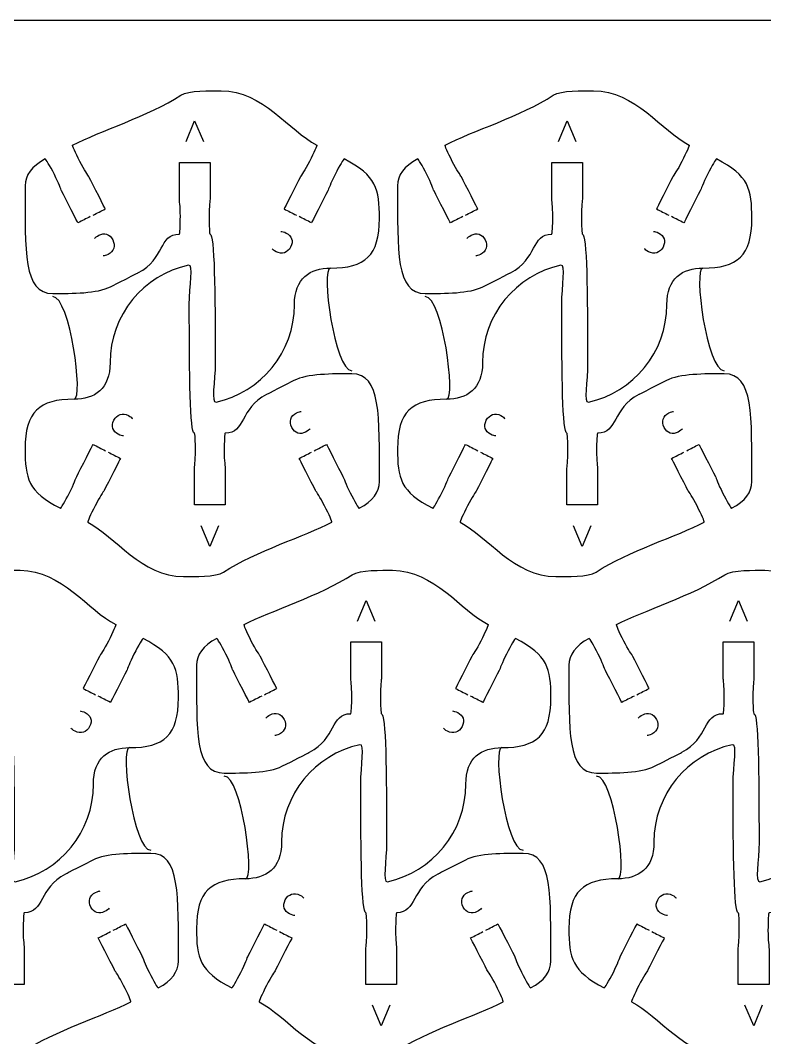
# Model space of a CAD drawing. Extents: x 0 to 300, y 0 to 300.
# Drawn here: x 77.8 to 150.5, y 200.8 to 300.1 of the extents above; entities that cross this region are included whole.
import ezdxf

# ---------------------------------------------------------------- set-up
doc = ezdxf.new("R2010")
doc.units = 0
doc.header["$MEASUREMENT"] = 0
doc.layers.add('DEFAULT', color=7, linetype='CONTINUOUS')

msp = doc.modelspace()

# ---------------------------------------------------------------- linework, layer by layer
at = {"layer": 'DEFAULT', "color": 1}
msp.add_lwpolyline([(294.852, 300.1), (5.151, 300.1)], dxfattribs=at)
at = {"layer": 'DEFAULT', "color": 250}
for points in [[(94.009, 288.27), (94.847, 290.29), (95.701, 288.27)], [(130.352, 288.27), (131.19, 290.29), (132.043, 288.27)], [(97.177, 250.788), (96.34, 248.767), (95.487, 250.788)], [(133.52, 250.788), (132.682, 248.767), (131.829, 250.788)], [(110.737, 241.479), (111.575, 243.5), (112.428, 241.479)], [(147.08, 241.479), (147.917, 243.5), (148.771, 241.479)], [(113.905, 203.996), (113.067, 201.975), (112.214, 203.996)], [(150.247, 203.996), (149.409, 201.975), (148.556, 203.996)]]:
    msp.add_lwpolyline(points, dxfattribs=at)
at = {"layer": 'DEFAULT', "color": 1}
for points, knots in [([(84.933, 281.089), (85.333, 281.293), (85.733, 281.498), (86.133, 281.703), (86.133, 281.703), (84.937, 284.038), (84.538, 284.821), (84.461, 284.976), (84.094, 285.47), (83.653, 286.331), (83.215, 287.195), (82.898, 287.908), (82.947, 287.936), (85.618, 289.302), (90.355, 290.759), (93.509, 292.794), (94.264, 293.284), (96.388, 293.235), (97.429, 293.235), (101.503, 293.235), (104.093, 289.302), (106.763, 287.936), (106.813, 287.908), (106.499, 287.195), (106.054, 286.331), (105.617, 285.47), (105.25, 284.976), (105.172, 284.821), (104.773, 284.038), (103.578, 281.703), (103.578, 281.703), (103.977, 281.498), (104.377, 281.293), (104.777, 281.089)], [0, 0, 0, 0, 3.819372, 3.819372, 3.819372, 4.819372, 4.819372, 4.819372, 5.819372, 5.819372, 5.819372, 6.819372, 6.819372, 6.819372, 7.819372, 7.819372, 7.819372, 8.819372, 8.819372, 8.819372, 9.819372, 9.819372, 9.819372, 10.819372, 10.819372, 10.819372, 11.819372, 11.819372, 11.819372, 12.819372, 12.819372, 12.819372, 16.638743, 16.638743, 16.638743, 16.638743]), ([(121.276, 281.089), (121.676, 281.293), (122.075, 281.498), (122.475, 281.703), (122.475, 281.703), (121.279, 284.038), (120.881, 284.821), (120.803, 284.976), (120.436, 285.47), (119.995, 286.331), (119.558, 287.195), (119.24, 287.908), (119.29, 287.936), (121.96, 289.302), (126.698, 290.759), (129.852, 292.794), (130.607, 293.284), (132.73, 293.235), (133.771, 293.235), (137.846, 293.235), (140.435, 289.302), (143.106, 287.936), (143.155, 287.908), (142.841, 287.195), (142.396, 286.331), (141.959, 285.47), (141.592, 284.976), (141.515, 284.821), (141.116, 284.038), (139.92, 281.703), (139.92, 281.703), (140.32, 281.498), (140.72, 281.293), (141.119, 281.089)], [0, 0, 0, 0, 3.819372, 3.819372, 3.819372, 4.819372, 4.819372, 4.819372, 5.819372, 5.819372, 5.819372, 6.819372, 6.819372, 6.819372, 7.819372, 7.819372, 7.819372, 8.819372, 8.819372, 8.819372, 9.819372, 9.819372, 9.819372, 10.819372, 10.819372, 10.819372, 11.819372, 11.819372, 11.819372, 12.819372, 12.819372, 12.819372, 16.638743, 16.638743, 16.638743, 16.638743]), ([(84.665, 280.951), (84.264, 280.747), (83.863, 280.542), (83.462, 280.337), (83.462, 280.337), (82.266, 282.676), (81.868, 283.452), (81.79, 283.608), (81.6, 284.197), (81.162, 285.058), (80.721, 285.918), (80.326, 286.596), (80.277, 286.571), (78.933, 285.883), (78.308, 284.969), (78.308, 283.964), (78.308, 277.491), (78.121, 273.448), (81.007, 273.448), (82.915, 273.448), (85.342, 273.444), (86.648, 274.104), (89.318, 275.466), (89.318, 275.469), (89.318, 275.469), (91.989, 276.834), (91.329, 279.237), (93.358, 279.237), (93.411, 279.237), (93.456, 280.02), (93.456, 280.987), (93.456, 281.957), (93.358, 282.563), (93.358, 282.74), (93.358, 283.906), (93.358, 285.073), (93.358, 286.239), (94.357, 286.239), (95.357, 286.239), (96.356, 286.239), (96.356, 285.073), (96.356, 283.906), (96.356, 282.74), (96.356, 282.563), (96.257, 281.957), (96.257, 280.987), (96.257, 280.02), (96.3, 279.237), (96.356, 279.237), (96.79, 279.237), (96.857, 273.631), (96.857, 266.699), (96.857, 264.854), (96.416, 262.748), (96.945, 262.847), (101.316, 263.806), (104.587, 267.697), (104.587, 272.354), (104.587, 274.958), (106.125, 275.928), (108.107, 275.928), (111.49, 275.928), (112.884, 277.155), (112.884, 280.778), (112.884, 283.632), (112.609, 284.948), (109.437, 286.571), (109.388, 286.596), (108.993, 285.918), (108.548, 285.058), (108.111, 284.197), (107.92, 283.608), (107.843, 283.456), (107.444, 282.676), (106.248, 280.337), (106.248, 280.337), (105.848, 280.542), (105.448, 280.747), (105.049, 280.951)], [0, 0, 0, 0, 3.828276, 3.828276, 3.828276, 4.828276, 4.828276, 4.828276, 5.828276, 5.828276, 5.828276, 6.828276, 6.828276, 6.828276, 7.828276, 7.828276, 7.828276, 8.828276, 8.828276, 8.828276, 9.828276, 9.828276, 9.828276, 10.828276, 10.828276, 10.828276, 11.828276, 11.828276, 11.828276, 12.828276, 12.828276, 12.828276, 13.828276, 13.828276, 13.828276, 23.748276, 23.748276, 23.748276, 32.248276, 32.248276, 32.248276, 42.168276, 42.168276, 42.168276, 43.168276, 43.168276, 43.168276, 44.168276, 44.168276, 44.168276, 45.168276, 45.168276, 45.168276, 46.168276, 46.168276, 46.168276, 47.168276, 47.168276, 47.168276, 48.168276, 48.168276, 48.168276, 49.168276, 49.168276, 49.168276, 50.168276, 50.168276, 50.168276, 51.168276, 51.168276, 51.168276, 52.168276, 52.168276, 52.168276, 53.168276, 53.168276, 53.168276, 56.987648, 56.987648, 56.987648, 56.987648]), ([(121.008, 280.951), (120.607, 280.747), (120.206, 280.542), (119.805, 280.337), (119.805, 280.337), (118.609, 282.676), (118.21, 283.452), (118.132, 283.608), (117.942, 284.197), (117.504, 285.058), (117.064, 285.918), (116.668, 286.596), (116.619, 286.571), (115.275, 285.883), (114.651, 284.969), (114.651, 283.964), (114.651, 277.491), (114.464, 273.448), (117.349, 273.448), (119.258, 273.448), (121.685, 273.444), (122.99, 274.104), (125.661, 275.466), (125.661, 275.469), (125.661, 275.469), (128.331, 276.834), (127.672, 279.237), (129.7, 279.237), (129.753, 279.237), (129.799, 280.02), (129.799, 280.987), (129.799, 281.957), (129.7, 282.563), (129.7, 282.74), (129.7, 283.906), (129.7, 285.073), (129.7, 286.239), (130.7, 286.239), (131.699, 286.239), (132.699, 286.239), (132.699, 285.073), (132.699, 283.906), (132.699, 282.74), (132.699, 282.563), (132.6, 281.957), (132.6, 280.987), (132.6, 280.02), (132.642, 279.237), (132.699, 279.237), (133.133, 279.237), (133.2, 273.631), (133.2, 266.699), (133.2, 264.854), (132.759, 262.748), (133.288, 262.847), (137.659, 263.806), (140.929, 267.697), (140.929, 272.354), (140.929, 274.958), (142.467, 275.928), (144.45, 275.928), (147.833, 275.928), (149.226, 277.155), (149.226, 280.778), (149.226, 283.632), (148.951, 284.948), (145.78, 286.571), (145.73, 286.596), (145.335, 285.918), (144.891, 285.058), (144.453, 284.197), (144.263, 283.608), (144.185, 283.456), (143.786, 282.676), (142.591, 280.337), (142.591, 280.337), (142.191, 280.542), (141.791, 280.747), (141.391, 280.951)], [0, 0, 0, 0, 3.828276, 3.828276, 3.828276, 4.828276, 4.828276, 4.828276, 5.828276, 5.828276, 5.828276, 6.828276, 6.828276, 6.828276, 7.828276, 7.828276, 7.828276, 8.828276, 8.828276, 8.828276, 9.828276, 9.828276, 9.828276, 10.828276, 10.828276, 10.828276, 11.828276, 11.828276, 11.828276, 12.828276, 12.828276, 12.828276, 13.828276, 13.828276, 13.828276, 23.748276, 23.748276, 23.748276, 32.248276, 32.248276, 32.248276, 42.168276, 42.168276, 42.168276, 43.168276, 43.168276, 43.168276, 44.168276, 44.168276, 44.168276, 45.168276, 45.168276, 45.168276, 46.168276, 46.168276, 46.168276, 47.168276, 47.168276, 47.168276, 48.168276, 48.168276, 48.168276, 49.168276, 49.168276, 49.168276, 50.168276, 50.168276, 50.168276, 51.168276, 51.168276, 51.168276, 52.168276, 52.168276, 52.168276, 53.168276, 53.168276, 53.168276, 56.987648, 56.987648, 56.987648, 56.987648]), ([(106.523, 258.109), (106.924, 258.314), (107.325, 258.518), (107.726, 258.723), (107.726, 258.723), (108.922, 256.38), (109.321, 255.604), (109.398, 255.449), (109.589, 254.863), (110.026, 254.003), (110.467, 253.142), (110.862, 252.461), (110.912, 252.489), (112.256, 253.174), (112.88, 254.087), (112.88, 255.096), (112.88, 261.566), (113.067, 265.613), (110.182, 265.613), (108.27, 265.613), (105.846, 265.616), (104.541, 264.953), (101.874, 263.595), (101.87, 263.588), (101.87, 263.588), (99.2, 262.222), (99.859, 259.823), (97.831, 259.823), (97.778, 259.823), (97.732, 259.04), (97.732, 258.074), (97.732, 257.104), (97.831, 256.497), (97.831, 256.32), (97.831, 255.154), (97.831, 253.987), (97.831, 252.821), (96.831, 252.821), (95.832, 252.821), (94.832, 252.821), (94.832, 253.987), (94.832, 255.154), (94.832, 256.32), (94.832, 256.497), (94.931, 257.104), (94.931, 258.074), (94.931, 259.04), (94.889, 259.823), (94.832, 259.823), (94.398, 259.823), (94.331, 265.429), (94.331, 272.361), (94.331, 274.206), (94.772, 276.312), (94.243, 276.213), (89.872, 275.254), (86.602, 271.363), (86.602, 266.706), (86.602, 264.103), (85.064, 263.129), (83.081, 263.129), (79.698, 263.129), (78.305, 261.901), (78.305, 258.282), (78.305, 255.424), (78.58, 254.112), (81.751, 252.489), (81.801, 252.461), (82.196, 253.142), (82.64, 253.999), (83.078, 254.863), (83.265, 255.449), (83.342, 255.604), (83.741, 256.38), (84.94, 258.723), (84.94, 258.723), (85.341, 258.517), (85.742, 258.311), (86.143, 258.105)], [0, 0, 0, 0, 3.828276, 3.828276, 3.828276, 4.828276, 4.828276, 4.828276, 5.828276, 5.828276, 5.828276, 6.828276, 6.828276, 6.828276, 7.828276, 7.828276, 7.828276, 8.828276, 8.828276, 8.828276, 9.828276, 9.828276, 9.828276, 10.828276, 10.828276, 10.828276, 11.828276, 11.828276, 11.828276, 12.828276, 12.828276, 12.828276, 13.828276, 13.828276, 13.828276, 23.748276, 23.748276, 23.748276, 32.248276, 32.248276, 32.248276, 42.168276, 42.168276, 42.168276, 43.168276, 43.168276, 43.168276, 44.168276, 44.168276, 44.168276, 45.168276, 45.168276, 45.168276, 46.168276, 46.168276, 46.168276, 47.168276, 47.168276, 47.168276, 48.168276, 48.168276, 48.168276, 49.168276, 49.168276, 49.168276, 50.168276, 50.168276, 50.168276, 51.168276, 51.168276, 51.168276, 52.168276, 52.168276, 52.168276, 53.168276, 53.168276, 53.168276, 57.001108, 57.001108, 57.001108, 57.001108]), ([(142.866, 258.109), (143.267, 258.314), (143.668, 258.518), (144.069, 258.723), (144.069, 258.723), (145.265, 256.38), (145.663, 255.604), (145.741, 255.449), (145.931, 254.863), (146.369, 254.003), (146.81, 253.142), (147.205, 252.461), (147.254, 252.489), (148.598, 253.174), (149.223, 254.087), (149.223, 255.096), (149.223, 261.566), (149.41, 265.613), (146.524, 265.613), (144.612, 265.613), (142.188, 265.616), (140.883, 264.953), (138.216, 263.595), (138.213, 263.588), (138.213, 263.588), (135.542, 262.222), (136.202, 259.823), (134.173, 259.823), (134.12, 259.823), (134.074, 259.04), (134.074, 258.074), (134.074, 257.104), (134.173, 256.497), (134.173, 256.32), (134.173, 255.154), (134.173, 253.987), (134.173, 252.821), (133.174, 252.821), (132.174, 252.821), (131.175, 252.821), (131.175, 253.987), (131.175, 255.154), (131.175, 256.32), (131.175, 256.497), (131.273, 257.104), (131.273, 258.074), (131.273, 259.04), (131.231, 259.823), (131.175, 259.823), (130.741, 259.823), (130.674, 265.429), (130.674, 272.361), (130.674, 274.206), (131.115, 276.312), (130.585, 276.213), (126.215, 275.254), (122.944, 271.363), (122.944, 266.706), (122.944, 264.103), (121.406, 263.129), (119.424, 263.129), (116.04, 263.129), (114.647, 261.901), (114.647, 258.282), (114.647, 255.424), (114.922, 254.112), (118.094, 252.489), (118.143, 252.461), (118.538, 253.142), (118.983, 253.999), (119.42, 254.863), (119.607, 255.449), (119.685, 255.604), (120.083, 256.38), (121.283, 258.723), (121.283, 258.723), (121.684, 258.517), (122.085, 258.311), (122.486, 258.105)], [0, 0, 0, 0, 3.828276, 3.828276, 3.828276, 4.828276, 4.828276, 4.828276, 5.828276, 5.828276, 5.828276, 6.828276, 6.828276, 6.828276, 7.828276, 7.828276, 7.828276, 8.828276, 8.828276, 8.828276, 9.828276, 9.828276, 9.828276, 10.828276, 10.828276, 10.828276, 11.828276, 11.828276, 11.828276, 12.828276, 12.828276, 12.828276, 13.828276, 13.828276, 13.828276, 23.748276, 23.748276, 23.748276, 32.248276, 32.248276, 32.248276, 42.168276, 42.168276, 42.168276, 43.168276, 43.168276, 43.168276, 44.168276, 44.168276, 44.168276, 45.168276, 45.168276, 45.168276, 46.168276, 46.168276, 46.168276, 47.168276, 47.168276, 47.168276, 48.168276, 48.168276, 48.168276, 49.168276, 49.168276, 49.168276, 50.168276, 50.168276, 50.168276, 51.168276, 51.168276, 51.168276, 52.168276, 52.168276, 52.168276, 53.168276, 53.168276, 53.168276, 57.001108, 57.001108, 57.001108, 57.001108]), ([(86.411, 257.971), (86.811, 257.766), (87.211, 257.56), (87.611, 257.354), (87.611, 257.354), (86.415, 255.019), (86.016, 254.235), (85.939, 254.08), (85.572, 253.586), (85.134, 252.726), (84.69, 251.861), (84.376, 251.149), (84.422, 251.12), (87.096, 249.755), (89.685, 245.822), (93.76, 245.822), (94.8, 245.822), (96.924, 245.776), (97.679, 246.263), (100.833, 248.298), (105.571, 249.755), (108.241, 251.12), (108.291, 251.149), (107.973, 251.861), (107.536, 252.726), (107.095, 253.586), (106.728, 254.08), (106.65, 254.235), (106.252, 255.019), (105.052, 257.354), (105.052, 257.354), (105.453, 257.56), (105.854, 257.766), (106.255, 257.971)], [0, 0, 0, 0, 3.823938, 3.823938, 3.823938, 4.823938, 4.823938, 4.823938, 5.823938, 5.823938, 5.823938, 6.823938, 6.823938, 6.823938, 7.823938, 7.823938, 7.823938, 8.823938, 8.823938, 8.823938, 9.823938, 9.823938, 9.823938, 10.823938, 10.823938, 10.823938, 11.823938, 11.823938, 11.823938, 12.823938, 12.823938, 12.823938, 16.65677, 16.65677, 16.65677, 16.65677]), ([(122.754, 257.971), (123.154, 257.766), (123.553, 257.56), (123.953, 257.354), (123.953, 257.354), (122.757, 255.019), (122.359, 254.235), (122.281, 254.08), (121.914, 253.586), (121.477, 252.726), (121.032, 251.861), (120.718, 251.149), (120.764, 251.12), (123.438, 249.755), (126.028, 245.822), (130.102, 245.822), (131.143, 245.822), (133.267, 245.776), (134.022, 246.263), (137.175, 248.298), (141.913, 249.755), (144.584, 251.12), (144.633, 251.149), (144.316, 251.861), (143.878, 252.726), (143.437, 253.586), (143.07, 254.08), (142.993, 254.235), (142.594, 255.019), (141.395, 257.354), (141.395, 257.354), (141.796, 257.56), (142.197, 257.766), (142.598, 257.971)], [0, 0, 0, 0, 3.823938, 3.823938, 3.823938, 4.823938, 4.823938, 4.823938, 5.823938, 5.823938, 5.823938, 6.823938, 6.823938, 6.823938, 7.823938, 7.823938, 7.823938, 8.823938, 8.823938, 8.823938, 9.823938, 9.823938, 9.823938, 10.823938, 10.823938, 10.823938, 11.823938, 11.823938, 11.823938, 12.823938, 12.823938, 12.823938, 16.65677, 16.65677, 16.65677, 16.65677]), ([(65.319, 234.298), (65.718, 234.502), (66.118, 234.707), (66.518, 234.911), (66.518, 234.911), (65.322, 237.247), (64.923, 238.03), (64.846, 238.185), (64.479, 238.679), (64.038, 239.54), (63.601, 240.404), (63.283, 241.117), (63.332, 241.145), (66.003, 242.51), (70.741, 243.967), (73.895, 246.003), (74.65, 246.493), (76.773, 246.444), (77.814, 246.444), (81.889, 246.444), (84.478, 242.51), (87.148, 241.145), (87.198, 241.117), (86.884, 240.404), (86.439, 239.54), (86.002, 238.679), (85.635, 238.185), (85.557, 238.03), (85.159, 237.247), (83.963, 234.911), (83.963, 234.911), (84.363, 234.707), (84.762, 234.502), (85.162, 234.298)], [0, 0, 0, 0, 3.819372, 3.819372, 3.819372, 4.819372, 4.819372, 4.819372, 5.819372, 5.819372, 5.819372, 6.819372, 6.819372, 6.819372, 7.819372, 7.819372, 7.819372, 8.819372, 8.819372, 8.819372, 9.819372, 9.819372, 9.819372, 10.819372, 10.819372, 10.819372, 11.819372, 11.819372, 11.819372, 12.819372, 12.819372, 12.819372, 16.638743, 16.638743, 16.638743, 16.638743]), ([(101.661, 234.298), (102.061, 234.502), (102.461, 234.707), (102.86, 234.911), (102.86, 234.911), (101.664, 237.247), (101.266, 238.03), (101.188, 238.185), (100.821, 238.679), (100.38, 239.54), (99.943, 240.404), (99.625, 241.117), (99.675, 241.145), (102.345, 242.51), (107.083, 243.967), (110.237, 246.003), (110.992, 246.493), (113.116, 246.444), (114.156, 246.444), (118.231, 246.444), (120.82, 242.51), (123.491, 241.145), (123.54, 241.117), (123.226, 240.404), (122.782, 239.54), (122.344, 238.679), (121.977, 238.185), (121.9, 238.03), (121.501, 237.247), (120.305, 234.911), (120.305, 234.911), (120.705, 234.707), (121.105, 234.502), (121.505, 234.298)], [0, 0, 0, 0, 3.819372, 3.819372, 3.819372, 4.819372, 4.819372, 4.819372, 5.819372, 5.819372, 5.819372, 6.819372, 6.819372, 6.819372, 7.819372, 7.819372, 7.819372, 8.819372, 8.819372, 8.819372, 9.819372, 9.819372, 9.819372, 10.819372, 10.819372, 10.819372, 11.819372, 11.819372, 11.819372, 12.819372, 12.819372, 12.819372, 16.638743, 16.638743, 16.638743, 16.638743]), ([(138.003, 234.298), (138.403, 234.502), (138.803, 234.707), (139.203, 234.911), (139.203, 234.911), (138.007, 237.247), (137.608, 238.03), (137.531, 238.185), (137.164, 238.679), (136.723, 239.54), (136.285, 240.404), (135.968, 241.117), (136.017, 241.145), (138.688, 242.51), (143.426, 243.967), (146.579, 246.003), (147.334, 246.493), (149.458, 246.444), (150.499, 246.444), (154.573, 246.444), (157.163, 242.51), (159.833, 241.145), (159.883, 241.117), (159.569, 240.404), (159.124, 239.54), (158.687, 238.679), (158.32, 238.185), (158.242, 238.03), (157.844, 237.247), (156.648, 234.911), (156.648, 234.911), (157.047, 234.707), (157.447, 234.502), (157.847, 234.298)], [0, 0, 0, 0, 3.819372, 3.819372, 3.819372, 4.819372, 4.819372, 4.819372, 5.819372, 5.819372, 5.819372, 6.819372, 6.819372, 6.819372, 7.819372, 7.819372, 7.819372, 8.819372, 8.819372, 8.819372, 9.819372, 9.819372, 9.819372, 10.819372, 10.819372, 10.819372, 11.819372, 11.819372, 11.819372, 12.819372, 12.819372, 12.819372, 16.638743, 16.638743, 16.638743, 16.638743]), ([(65.05, 234.16), (64.649, 233.955), (64.248, 233.751), (63.847, 233.546), (63.847, 233.546), (62.652, 235.885), (62.253, 236.661), (62.175, 236.816), (61.985, 237.406), (61.547, 238.266), (61.106, 239.127), (60.711, 239.804), (60.662, 239.78), (59.318, 239.092), (58.693, 238.178), (58.693, 237.173), (58.693, 230.699), (58.506, 226.656), (61.392, 226.656), (63.301, 226.656), (65.728, 226.653), (67.033, 227.313), (69.704, 228.674), (69.704, 228.678), (69.704, 228.678), (72.374, 230.043), (71.714, 232.446), (73.743, 232.446), (73.796, 232.446), (73.842, 233.229), (73.842, 234.195), (73.842, 235.165), (73.743, 235.772), (73.743, 235.949), (73.743, 237.115), (73.743, 238.282), (73.743, 239.448), (74.742, 239.448), (75.742, 239.448), (76.741, 239.448), (76.741, 238.282), (76.741, 237.115), (76.741, 235.949), (76.741, 235.772), (76.643, 235.165), (76.643, 234.195), (76.643, 233.229), (76.685, 232.446), (76.741, 232.446), (77.175, 232.446), (77.242, 226.84), (77.242, 219.908), (77.242, 218.063), (76.801, 215.957), (77.331, 216.055), (81.702, 217.015), (84.972, 220.906), (84.972, 225.563), (84.972, 228.166), (86.51, 229.136), (88.493, 229.136), (91.876, 229.136), (93.269, 230.364), (93.269, 233.987), (93.269, 236.841), (92.994, 238.157), (89.822, 239.78), (89.773, 239.804), (89.378, 239.127), (88.933, 238.266), (88.496, 237.406), (88.306, 236.816), (88.228, 236.665), (87.829, 235.885), (86.633, 233.546), (86.633, 233.546), (86.234, 233.751), (85.834, 233.955), (85.434, 234.16)], [0, 0, 0, 0, 3.828276, 3.828276, 3.828276, 4.828276, 4.828276, 4.828276, 5.828276, 5.828276, 5.828276, 6.828276, 6.828276, 6.828276, 7.828276, 7.828276, 7.828276, 8.828276, 8.828276, 8.828276, 9.828276, 9.828276, 9.828276, 10.828276, 10.828276, 10.828276, 11.828276, 11.828276, 11.828276, 12.828276, 12.828276, 12.828276, 13.828276, 13.828276, 13.828276, 23.748276, 23.748276, 23.748276, 32.248276, 32.248276, 32.248276, 42.168276, 42.168276, 42.168276, 43.168276, 43.168276, 43.168276, 44.168276, 44.168276, 44.168276, 45.168276, 45.168276, 45.168276, 46.168276, 46.168276, 46.168276, 47.168276, 47.168276, 47.168276, 48.168276, 48.168276, 48.168276, 49.168276, 49.168276, 49.168276, 50.168276, 50.168276, 50.168276, 51.168276, 51.168276, 51.168276, 52.168276, 52.168276, 52.168276, 53.168276, 53.168276, 53.168276, 56.987648, 56.987648, 56.987648, 56.987648]), ([(101.393, 234.16), (100.992, 233.955), (100.591, 233.751), (100.19, 233.546), (100.19, 233.546), (98.994, 235.885), (98.595, 236.661), (98.518, 236.816), (98.327, 237.406), (97.89, 238.266), (97.449, 239.127), (97.054, 239.804), (97.004, 239.78), (95.66, 239.092), (95.036, 238.178), (95.036, 237.173), (95.036, 230.699), (94.849, 226.656), (97.735, 226.656), (99.643, 226.656), (102.07, 226.653), (103.375, 227.313), (106.046, 228.674), (106.046, 228.678), (106.046, 228.678), (108.716, 230.043), (108.057, 232.446), (110.085, 232.446), (110.138, 232.446), (110.184, 233.229), (110.184, 234.195), (110.184, 235.165), (110.085, 235.772), (110.085, 235.949), (110.085, 237.115), (110.085, 238.282), (110.085, 239.448), (111.085, 239.448), (112.084, 239.448), (113.084, 239.448), (113.084, 238.282), (113.084, 237.115), (113.084, 235.949), (113.084, 235.772), (112.985, 235.165), (112.985, 234.195), (112.985, 233.229), (113.027, 232.446), (113.084, 232.446), (113.518, 232.446), (113.585, 226.84), (113.585, 219.908), (113.585, 218.063), (113.144, 215.957), (113.673, 216.055), (118.044, 217.015), (121.314, 220.906), (121.314, 225.563), (121.314, 228.166), (122.852, 229.136), (124.835, 229.136), (128.218, 229.136), (129.612, 230.364), (129.612, 233.987), (129.612, 236.841), (129.336, 238.157), (126.165, 239.78), (126.115, 239.804), (125.72, 239.127), (125.276, 238.266), (124.838, 237.406), (124.648, 236.816), (124.57, 236.665), (124.172, 235.885), (122.976, 233.546), (122.976, 233.546), (122.576, 233.751), (122.176, 233.955), (121.776, 234.16)], [0, 0, 0, 0, 3.828276, 3.828276, 3.828276, 4.828276, 4.828276, 4.828276, 5.828276, 5.828276, 5.828276, 6.828276, 6.828276, 6.828276, 7.828276, 7.828276, 7.828276, 8.828276, 8.828276, 8.828276, 9.828276, 9.828276, 9.828276, 10.828276, 10.828276, 10.828276, 11.828276, 11.828276, 11.828276, 12.828276, 12.828276, 12.828276, 13.828276, 13.828276, 13.828276, 23.748276, 23.748276, 23.748276, 32.248276, 32.248276, 32.248276, 42.168276, 42.168276, 42.168276, 43.168276, 43.168276, 43.168276, 44.168276, 44.168276, 44.168276, 45.168276, 45.168276, 45.168276, 46.168276, 46.168276, 46.168276, 47.168276, 47.168276, 47.168276, 48.168276, 48.168276, 48.168276, 49.168276, 49.168276, 49.168276, 50.168276, 50.168276, 50.168276, 51.168276, 51.168276, 51.168276, 52.168276, 52.168276, 52.168276, 53.168276, 53.168276, 53.168276, 56.987648, 56.987648, 56.987648, 56.987648]), ([(137.735, 234.16), (137.334, 233.955), (136.933, 233.751), (136.532, 233.546), (136.532, 233.546), (135.336, 235.885), (134.938, 236.661), (134.86, 236.816), (134.67, 237.406), (134.232, 238.266), (133.791, 239.127), (133.396, 239.804), (133.347, 239.78), (132.003, 239.092), (131.378, 238.178), (131.378, 237.173), (131.378, 230.699), (131.191, 226.656), (134.077, 226.656), (135.985, 226.656), (138.413, 226.653), (139.718, 227.313), (142.388, 228.674), (142.388, 228.678), (142.388, 228.678), (145.059, 230.043), (144.399, 232.446), (146.428, 232.446), (146.481, 232.446), (146.526, 233.229), (146.526, 234.195), (146.526, 235.165), (146.428, 235.772), (146.428, 235.949), (146.428, 237.115), (146.428, 238.282), (146.428, 239.448), (147.427, 239.448), (148.427, 239.448), (149.426, 239.448), (149.426, 238.282), (149.426, 237.115), (149.426, 235.949), (149.426, 235.772), (149.328, 235.165), (149.328, 234.195), (149.328, 233.229), (149.37, 232.446), (149.426, 232.446), (149.86, 232.446), (149.927, 226.84), (149.927, 219.908), (149.927, 218.063), (149.486, 215.957), (150.015, 216.055), (154.386, 217.015), (157.657, 220.906), (157.657, 225.563), (157.657, 228.166), (159.195, 229.136), (161.177, 229.136), (164.56, 229.136), (165.954, 230.364), (165.954, 233.987), (165.954, 236.841), (165.679, 238.157), (162.507, 239.78), (162.458, 239.804), (162.063, 239.127), (161.618, 238.266), (161.181, 237.406), (160.99, 236.816), (160.913, 236.665), (160.514, 235.885), (159.318, 233.546), (159.318, 233.546), (158.918, 233.751), (158.519, 233.955), (158.119, 234.16)], [0, 0, 0, 0, 3.828276, 3.828276, 3.828276, 4.828276, 4.828276, 4.828276, 5.828276, 5.828276, 5.828276, 6.828276, 6.828276, 6.828276, 7.828276, 7.828276, 7.828276, 8.828276, 8.828276, 8.828276, 9.828276, 9.828276, 9.828276, 10.828276, 10.828276, 10.828276, 11.828276, 11.828276, 11.828276, 12.828276, 12.828276, 12.828276, 13.828276, 13.828276, 13.828276, 23.748276, 23.748276, 23.748276, 32.248276, 32.248276, 32.248276, 42.168276, 42.168276, 42.168276, 43.168276, 43.168276, 43.168276, 44.168276, 44.168276, 44.168276, 45.168276, 45.168276, 45.168276, 46.168276, 46.168276, 46.168276, 47.168276, 47.168276, 47.168276, 48.168276, 48.168276, 48.168276, 49.168276, 49.168276, 49.168276, 50.168276, 50.168276, 50.168276, 51.168276, 51.168276, 51.168276, 52.168276, 52.168276, 52.168276, 53.168276, 53.168276, 53.168276, 56.987648, 56.987648, 56.987648, 56.987648]), ([(86.909, 211.318), (87.31, 211.522), (87.711, 211.727), (88.112, 211.931), (88.112, 211.931), (89.307, 209.589), (89.706, 208.813), (89.784, 208.658), (89.974, 208.072), (90.412, 207.211), (90.853, 206.351), (91.248, 205.67), (91.297, 205.698), (92.641, 206.382), (93.266, 207.296), (93.266, 208.305), (93.266, 214.775), (93.453, 218.821), (90.567, 218.821), (88.655, 218.821), (86.231, 218.825), (84.926, 218.162), (82.259, 216.803), (82.255, 216.796), (82.255, 216.796), (79.585, 215.431), (80.245, 213.032), (78.216, 213.032), (78.163, 213.032), (78.117, 212.249), (78.117, 211.282), (78.117, 210.312), (78.216, 209.705), (78.216, 209.529), (78.216, 208.363), (78.216, 207.196), (78.216, 206.03), (77.217, 206.03), (76.217, 206.03), (75.217, 206.03), (75.217, 207.196), (75.217, 208.363), (75.217, 209.529), (75.217, 209.705), (75.316, 210.312), (75.316, 211.282), (75.316, 212.249), (75.274, 213.032), (75.217, 213.032), (74.784, 213.032), (74.717, 218.638), (74.717, 225.57), (74.717, 227.415), (75.158, 229.521), (74.628, 229.422), (70.257, 228.463), (66.987, 224.572), (66.987, 219.915), (66.987, 217.311), (65.449, 216.338), (63.466, 216.338), (60.083, 216.338), (58.69, 215.11), (58.69, 211.491), (58.69, 208.633), (58.965, 207.321), (62.136, 205.698), (62.186, 205.67), (62.581, 206.351), (63.025, 207.208), (63.463, 208.072), (63.65, 208.658), (63.728, 208.813), (64.126, 209.589), (65.326, 211.931), (65.326, 211.931), (65.727, 211.726), (66.128, 211.52), (66.529, 211.314)], [0, 0, 0, 0, 3.828276, 3.828276, 3.828276, 4.828276, 4.828276, 4.828276, 5.828276, 5.828276, 5.828276, 6.828276, 6.828276, 6.828276, 7.828276, 7.828276, 7.828276, 8.828276, 8.828276, 8.828276, 9.828276, 9.828276, 9.828276, 10.828276, 10.828276, 10.828276, 11.828276, 11.828276, 11.828276, 12.828276, 12.828276, 12.828276, 13.828276, 13.828276, 13.828276, 23.748276, 23.748276, 23.748276, 32.248276, 32.248276, 32.248276, 42.168276, 42.168276, 42.168276, 43.168276, 43.168276, 43.168276, 44.168276, 44.168276, 44.168276, 45.168276, 45.168276, 45.168276, 46.168276, 46.168276, 46.168276, 47.168276, 47.168276, 47.168276, 48.168276, 48.168276, 48.168276, 49.168276, 49.168276, 49.168276, 50.168276, 50.168276, 50.168276, 51.168276, 51.168276, 51.168276, 52.168276, 52.168276, 52.168276, 53.168276, 53.168276, 53.168276, 57.001108, 57.001108, 57.001108, 57.001108]), ([(123.251, 211.318), (123.652, 211.522), (124.053, 211.727), (124.454, 211.931), (124.454, 211.931), (125.65, 209.589), (126.048, 208.813), (126.126, 208.658), (126.317, 208.072), (126.754, 207.211), (127.195, 206.351), (127.59, 205.67), (127.639, 205.698), (128.984, 206.382), (129.608, 207.296), (129.608, 208.305), (129.608, 214.775), (129.795, 218.821), (126.909, 218.821), (124.997, 218.821), (122.574, 218.825), (121.268, 218.162), (118.601, 216.803), (118.598, 216.796), (118.598, 216.796), (115.927, 215.431), (116.587, 213.032), (114.558, 213.032), (114.506, 213.032), (114.46, 212.249), (114.46, 211.282), (114.46, 210.312), (114.558, 209.705), (114.558, 209.529), (114.558, 208.363), (114.558, 207.196), (114.558, 206.03), (113.559, 206.03), (112.559, 206.03), (111.56, 206.03), (111.56, 207.196), (111.56, 208.363), (111.56, 209.529), (111.56, 209.705), (111.659, 210.312), (111.659, 211.282), (111.659, 212.249), (111.616, 213.032), (111.56, 213.032), (111.126, 213.032), (111.059, 218.638), (111.059, 225.57), (111.059, 227.415), (111.5, 229.521), (110.971, 229.422), (106.6, 228.463), (103.33, 224.572), (103.33, 219.915), (103.33, 217.311), (101.791, 216.338), (99.809, 216.338), (96.426, 216.338), (95.032, 215.11), (95.032, 211.491), (95.032, 208.633), (95.307, 207.321), (98.479, 205.698), (98.528, 205.67), (98.923, 206.351), (99.368, 207.208), (99.805, 208.072), (99.992, 208.658), (100.07, 208.813), (100.469, 209.589), (101.668, 211.931), (101.668, 211.931), (102.069, 211.726), (102.47, 211.52), (102.871, 211.314)], [0, 0, 0, 0, 3.828276, 3.828276, 3.828276, 4.828276, 4.828276, 4.828276, 5.828276, 5.828276, 5.828276, 6.828276, 6.828276, 6.828276, 7.828276, 7.828276, 7.828276, 8.828276, 8.828276, 8.828276, 9.828276, 9.828276, 9.828276, 10.828276, 10.828276, 10.828276, 11.828276, 11.828276, 11.828276, 12.828276, 12.828276, 12.828276, 13.828276, 13.828276, 13.828276, 23.748276, 23.748276, 23.748276, 32.248276, 32.248276, 32.248276, 42.168276, 42.168276, 42.168276, 43.168276, 43.168276, 43.168276, 44.168276, 44.168276, 44.168276, 45.168276, 45.168276, 45.168276, 46.168276, 46.168276, 46.168276, 47.168276, 47.168276, 47.168276, 48.168276, 48.168276, 48.168276, 49.168276, 49.168276, 49.168276, 50.168276, 50.168276, 50.168276, 51.168276, 51.168276, 51.168276, 52.168276, 52.168276, 52.168276, 53.168276, 53.168276, 53.168276, 57.001108, 57.001108, 57.001108, 57.001108]), ([(159.593, 211.318), (159.994, 211.522), (160.395, 211.727), (160.796, 211.931), (160.796, 211.931), (161.992, 209.589), (162.391, 208.813), (162.468, 208.658), (162.659, 208.072), (163.096, 207.211), (163.537, 206.351), (163.933, 205.67), (163.982, 205.698), (165.326, 206.382), (165.95, 207.296), (165.95, 208.305), (165.95, 214.775), (166.137, 218.821), (163.252, 218.821), (161.34, 218.821), (158.916, 218.825), (157.611, 218.162), (154.944, 216.803), (154.94, 216.796), (154.94, 216.796), (152.27, 215.431), (152.929, 213.032), (150.901, 213.032), (150.848, 213.032), (150.802, 212.249), (150.802, 211.282), (150.802, 210.312), (150.901, 209.705), (150.901, 209.529), (150.901, 208.363), (150.901, 207.196), (150.901, 206.03), (149.901, 206.03), (148.902, 206.03), (147.902, 206.03), (147.902, 207.196), (147.902, 208.363), (147.902, 209.529), (147.902, 209.705), (148.001, 210.312), (148.001, 211.282), (148.001, 212.249), (147.959, 213.032), (147.902, 213.032), (147.468, 213.032), (147.401, 218.638), (147.401, 225.57), (147.401, 227.415), (147.842, 229.521), (147.313, 229.422), (142.942, 228.463), (139.672, 224.572), (139.672, 219.915), (139.672, 217.311), (138.134, 216.338), (136.151, 216.338), (132.768, 216.338), (131.375, 215.11), (131.375, 211.491), (131.375, 208.633), (131.65, 207.321), (134.821, 205.698), (134.871, 205.67), (135.266, 206.351), (135.71, 207.208), (136.148, 208.072), (136.335, 208.658), (136.412, 208.813), (136.811, 209.589), (138.01, 211.931), (138.01, 211.931), (138.411, 211.726), (138.812, 211.52), (139.213, 211.314)], [0, 0, 0, 0, 3.828276, 3.828276, 3.828276, 4.828276, 4.828276, 4.828276, 5.828276, 5.828276, 5.828276, 6.828276, 6.828276, 6.828276, 7.828276, 7.828276, 7.828276, 8.828276, 8.828276, 8.828276, 9.828276, 9.828276, 9.828276, 10.828276, 10.828276, 10.828276, 11.828276, 11.828276, 11.828276, 12.828276, 12.828276, 12.828276, 13.828276, 13.828276, 13.828276, 23.748276, 23.748276, 23.748276, 32.248276, 32.248276, 32.248276, 42.168276, 42.168276, 42.168276, 43.168276, 43.168276, 43.168276, 44.168276, 44.168276, 44.168276, 45.168276, 45.168276, 45.168276, 46.168276, 46.168276, 46.168276, 47.168276, 47.168276, 47.168276, 48.168276, 48.168276, 48.168276, 49.168276, 49.168276, 49.168276, 50.168276, 50.168276, 50.168276, 51.168276, 51.168276, 51.168276, 52.168276, 52.168276, 52.168276, 53.168276, 53.168276, 53.168276, 57.001108, 57.001108, 57.001108, 57.001108]), ([(66.797, 211.18), (67.196, 210.974), (67.596, 210.769), (67.996, 210.563), (67.996, 210.563), (66.8, 208.227), (66.402, 207.444), (66.324, 207.289), (65.957, 206.795), (65.52, 205.934), (65.075, 205.07), (64.761, 204.357), (64.807, 204.329), (67.481, 202.964), (70.07, 199.03), (74.145, 199.03), (75.186, 199.03), (77.309, 198.985), (78.064, 199.471), (81.218, 201.507), (85.956, 202.964), (88.627, 204.329), (88.676, 204.357), (88.358, 205.07), (87.921, 205.934), (87.48, 206.795), (87.113, 207.289), (87.036, 207.444), (86.637, 208.227), (85.437, 210.563), (85.437, 210.563), (85.838, 210.769), (86.239, 210.974), (86.64, 211.18)], [0, 0, 0, 0, 3.823938, 3.823938, 3.823938, 4.823938, 4.823938, 4.823938, 5.823938, 5.823938, 5.823938, 6.823938, 6.823938, 6.823938, 7.823938, 7.823938, 7.823938, 8.823938, 8.823938, 8.823938, 9.823938, 9.823938, 9.823938, 10.823938, 10.823938, 10.823938, 11.823938, 11.823938, 11.823938, 12.823938, 12.823938, 12.823938, 16.65677, 16.65677, 16.65677, 16.65677]), ([(103.139, 211.18), (103.539, 210.974), (103.939, 210.769), (104.339, 210.563), (104.339, 210.563), (103.143, 208.227), (102.744, 207.444), (102.666, 207.289), (102.299, 206.795), (101.862, 205.934), (101.418, 205.07), (101.104, 204.357), (101.149, 204.329), (103.823, 202.964), (106.413, 199.03), (110.487, 199.03), (111.528, 199.03), (113.652, 198.985), (114.407, 199.471), (117.561, 201.507), (122.298, 202.964), (124.969, 204.329), (125.018, 204.357), (124.701, 205.07), (124.263, 205.934), (123.822, 206.795), (123.456, 207.289), (123.378, 207.444), (122.979, 208.227), (121.78, 210.563), (121.78, 210.563), (122.181, 210.769), (122.582, 210.974), (122.983, 211.18)], [0, 0, 0, 0, 3.823938, 3.823938, 3.823938, 4.823938, 4.823938, 4.823938, 5.823938, 5.823938, 5.823938, 6.823938, 6.823938, 6.823938, 7.823938, 7.823938, 7.823938, 8.823938, 8.823938, 8.823938, 9.823938, 9.823938, 9.823938, 10.823938, 10.823938, 10.823938, 11.823938, 11.823938, 11.823938, 12.823938, 12.823938, 12.823938, 16.65677, 16.65677, 16.65677, 16.65677]), ([(139.481, 211.18), (139.881, 210.974), (140.281, 210.769), (140.681, 210.563), (140.681, 210.563), (139.485, 208.227), (139.086, 207.444), (139.009, 207.289), (138.642, 206.795), (138.204, 205.934), (137.76, 205.07), (137.446, 204.357), (137.492, 204.329), (140.166, 202.964), (142.755, 199.03), (146.83, 199.03), (147.871, 199.03), (149.994, 198.985), (150.749, 199.471), (153.903, 201.507), (158.641, 202.964), (161.311, 204.329), (161.361, 204.357), (161.043, 205.07), (160.606, 205.934), (160.165, 206.795), (159.798, 207.289), (159.72, 207.444), (159.322, 208.227), (158.122, 210.563), (158.122, 210.563), (158.523, 210.769), (158.924, 210.974), (159.325, 211.18)], [0, 0, 0, 0, 3.823938, 3.823938, 3.823938, 4.823938, 4.823938, 4.823938, 5.823938, 5.823938, 5.823938, 6.823938, 6.823938, 6.823938, 7.823938, 7.823938, 7.823938, 8.823938, 8.823938, 8.823938, 9.823938, 9.823938, 9.823938, 10.823938, 10.823938, 10.823938, 11.823938, 11.823938, 11.823938, 12.823938, 12.823938, 12.823938, 16.65677, 16.65677, 16.65677, 16.65677])]:
    msp.add_open_spline(points, degree=3, knots=knots, dxfattribs=at)
at = {"layer": 'DEFAULT', "color": 250}
for points in [[(85.075, 278.807), (85.139, 278.893), (85.287, 279.023), (85.506, 279.135), (86.013, 279.395), (86.559, 279.271), (86.861, 278.681), (87.15, 278.118), (86.963, 277.541), (86.406, 277.255), (86.182, 277.14), (86.016, 277.116), (85.938, 277.116)], [(103.278, 279.504), (103.386, 279.503), (103.578, 279.459), (103.797, 279.346), (104.304, 279.087), (104.522, 278.571), (104.219, 277.981), (103.931, 277.418), (103.354, 277.232), (102.796, 277.518), (102.572, 277.633), (102.455, 277.753), (102.41, 277.817)], [(121.417, 278.807), (121.481, 278.893), (121.63, 279.023), (121.849, 279.135), (122.356, 279.395), (122.901, 279.271), (123.203, 278.681), (123.492, 278.118), (123.306, 277.541), (122.748, 277.255), (122.524, 277.14), (122.358, 277.116), (122.28, 277.116)], [(139.621, 279.504), (139.728, 279.503), (139.921, 279.459), (140.139, 279.346), (140.646, 279.087), (140.864, 278.571), (140.562, 277.981), (140.273, 277.418), (139.696, 277.232), (139.138, 277.518), (138.914, 277.633), (138.797, 277.753), (138.752, 277.817)], [(87.908, 259.553), (87.801, 259.554), (87.609, 259.599), (87.39, 259.711), (86.883, 259.971), (86.666, 260.487), (86.968, 261.076), (87.256, 261.639), (87.833, 261.825), (88.391, 261.54), (88.615, 261.425), (88.732, 261.304), (88.777, 261.241)], [(106.112, 260.251), (106.048, 260.164), (105.899, 260.034), (105.681, 259.922), (105.174, 259.662), (104.628, 259.787), (104.326, 260.376), (104.037, 260.939), (104.223, 261.517), (104.781, 261.802), (105.005, 261.917), (105.171, 261.942), (105.249, 261.941)], [(124.251, 259.553), (124.144, 259.554), (123.951, 259.599), (123.732, 259.711), (123.225, 259.971), (123.008, 260.487), (123.31, 261.076), (123.599, 261.639), (124.176, 261.825), (124.733, 261.54), (124.957, 261.425), (125.074, 261.304), (125.119, 261.241)], [(142.454, 260.251), (142.391, 260.164), (142.242, 260.034), (142.023, 259.922), (141.516, 259.662), (140.97, 259.787), (140.668, 260.376), (140.38, 260.939), (140.566, 261.517), (141.123, 261.802), (141.348, 261.917), (141.513, 261.942), (141.591, 261.941)], [(83.664, 232.713), (83.771, 232.712), (83.964, 232.667), (84.182, 232.555), (84.689, 232.295), (84.907, 231.779), (84.605, 231.19), (84.316, 230.627), (83.739, 230.441), (83.181, 230.727), (82.957, 230.842), (82.84, 230.962), (82.795, 231.025)], [(101.803, 232.015), (101.866, 232.102), (102.015, 232.232), (102.234, 232.344), (102.741, 232.604), (103.286, 232.479), (103.588, 231.89), (103.877, 231.327), (103.691, 230.75), (103.133, 230.464), (102.909, 230.349), (102.744, 230.324), (102.666, 230.325)], [(120.006, 232.713), (120.113, 232.712), (120.306, 232.667), (120.525, 232.555), (121.032, 232.295), (121.249, 231.779), (120.947, 231.19), (120.658, 230.627), (120.081, 230.441), (119.524, 230.727), (119.299, 230.842), (119.183, 230.962), (119.138, 231.025)], [(138.145, 232.015), (138.209, 232.102), (138.358, 232.232), (138.576, 232.344), (139.083, 232.604), (139.629, 232.479), (139.931, 231.89), (140.219, 231.327), (140.034, 230.75), (139.476, 230.464), (139.252, 230.349), (139.086, 230.324), (139.008, 230.325)], [(86.497, 213.46), (86.434, 213.373), (86.285, 213.243), (86.066, 213.131), (85.559, 212.871), (85.013, 212.996), (84.711, 213.585), (84.422, 214.148), (84.609, 214.725), (85.166, 215.011), (85.39, 215.126), (85.556, 215.15), (85.634, 215.15)], [(104.636, 212.762), (104.529, 212.763), (104.336, 212.808), (104.117, 212.92), (103.611, 213.18), (103.393, 213.696), (103.695, 214.285), (103.984, 214.848), (104.561, 215.034), (105.119, 214.748), (105.343, 214.633), (105.459, 214.513), (105.505, 214.45)], [(122.839, 213.46), (122.776, 213.373), (122.627, 213.243), (122.408, 213.131), (121.901, 212.871), (121.356, 212.996), (121.053, 213.585), (120.765, 214.148), (120.951, 214.725), (121.509, 215.011), (121.733, 215.126), (121.899, 215.15), (121.977, 215.15)], [(140.979, 212.762), (140.871, 212.763), (140.679, 212.808), (140.46, 212.92), (139.953, 213.18), (139.735, 213.696), (140.038, 214.285), (140.326, 214.848), (140.903, 215.034), (141.461, 214.748), (141.685, 214.633), (141.802, 214.513), (141.847, 214.45)]]:
    msp.add_open_spline(points, degree=3, knots=[0, 0, 0, 0, 1, 1, 1, 2, 2, 2, 3, 3, 3, 4, 4, 4, 4], dxfattribs=at)
at = {"layer": 'DEFAULT', "color": 1}
for points in [[(108.107, 275.929), (107.132, 275.929), (108.502, 265.911), (110.183, 265.911)], [(144.45, 275.929), (143.475, 275.929), (144.844, 265.911), (146.525, 265.911)], [(83.081, 263.128), (84.056, 263.128), (82.687, 273.147), (81.006, 273.147)], [(119.423, 263.128), (120.398, 263.128), (119.029, 273.147), (117.348, 273.147)], [(88.492, 229.138), (87.517, 229.138), (88.887, 219.12), (90.568, 219.12)], [(124.835, 229.138), (123.86, 229.138), (125.229, 219.12), (126.91, 219.12)], [(99.809, 216.337), (100.784, 216.337), (99.414, 226.355), (97.733, 226.355)], [(136.151, 216.337), (137.126, 216.337), (135.757, 226.355), (134.076, 226.355)]]:
    msp.add_open_spline(points, degree=3, dxfattribs=at)

doc.saveas('drawing.dxf')
